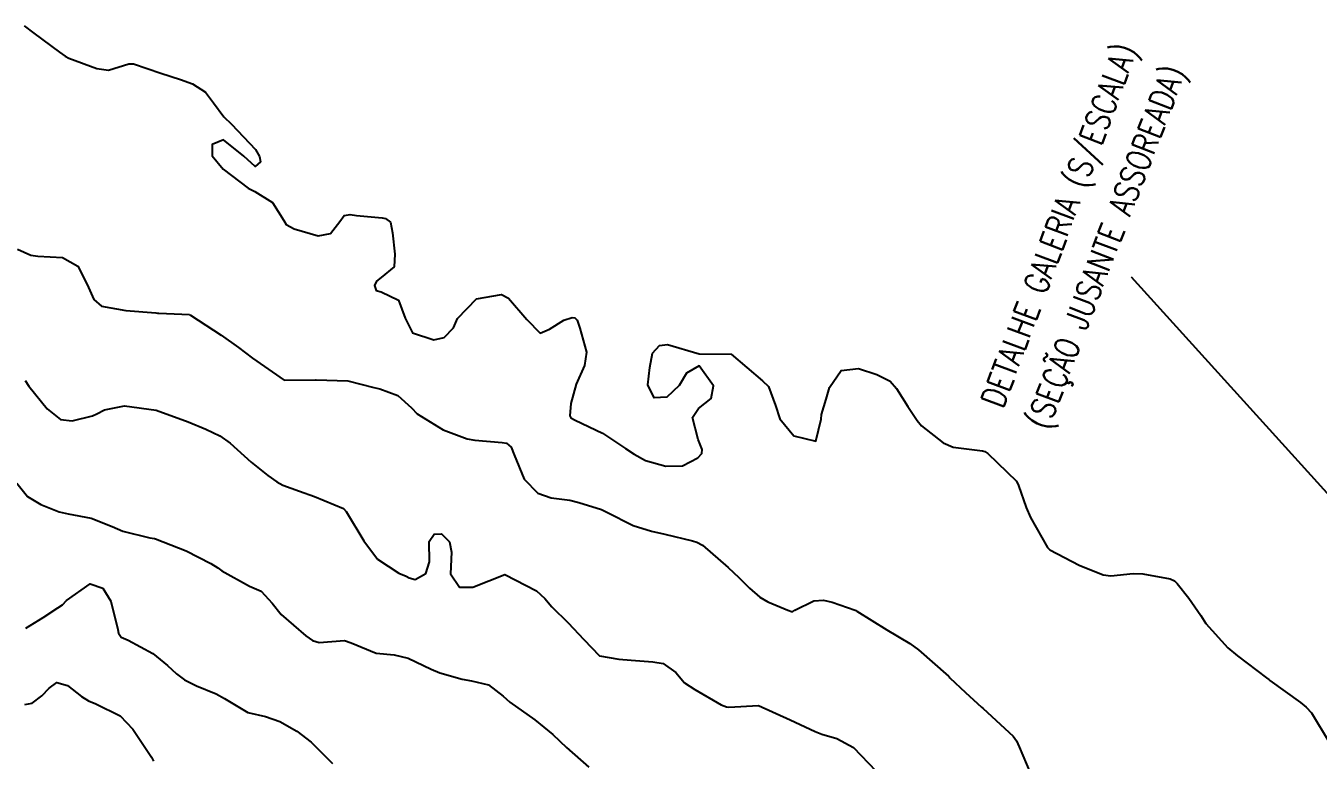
# Model space of a CAD drawing. Header units: metres. Extents: x 318500 to 325275, y 7408834 to 7428799.
# Drawn here: x 320147.4 to 320228.5, y 7412269.1 to 7412315.1 of the extents above; entities that cross this region are included whole.
import ezdxf

# ---------------------------------------------------------------- set-up
doc = ezdxf.new("R2010")
doc.units = ezdxf.units.M
doc.header["$MEASUREMENT"] = 0
doc.linetypes.add('CONTINUO', pattern=[0])
for name, color, linetype in [('Curvas de Nivel 1m', 11, 'Continuous'), ('Curvas de Nivel 5m', 15, 'Continuous'), ('TEXTO', 45, 'Continuous')]:
    doc.layers.add(name, color=color, linetype=linetype)
doc.styles.add('ROMANS', font='romans', dxfattribs={"height": 0.2})

msp = doc.modelspace()

# ---------------------------------------------------------------- linework, layer by layer
at = {"layer": 'Curvas de Nivel 1m', "flags": 128}
for points, elevation in [([(320147.326, 7412315.149), (320147.933, 7412314.692), (320149.548, 7412313.491), (320149.912, 7412313.24), (320150.145, 7412313.116), (320151.901, 7412312.466), (320152.614, 7412312.364), (320153.906, 7412312.775), (320154.195, 7412312.768), (320155.897, 7412312.179), (320157.135, 7412311.778), (320157.887, 7412311.508), (320158.706, 7412310.998), (320159.213, 7412310.33), (320159.865, 7412309.448), (320160.331, 7412308.975), (320161.836, 7412307.388), (320162.086, 7412306.956), (320162.151, 7412306.63), (320161.821, 7412306.33), (320161.12, 7412306.967), (320159.845, 7412308), (320159.131, 7412307.7), (320159.124, 7412306.991), (320159.818, 7412306.165), (320161.38, 7412304.964), (320161.798, 7412304.753), (320162.913, 7412304.065), (320163.616, 7412302.932), (320163.776, 7412302.692), (320164.276, 7412302.419), (320165.766, 7412301.98), (320166.538, 7412302.122), (320167.139, 7412302.886), (320167.409, 7412303.258), (320167.784, 7412303.316), (320168.167, 7412303.258), (320169.783, 7412303.111), (320170, 7412303.064), (320170.303, 7412302.842), (320170.438, 7412302.172), (320170.587, 7412300.837), (320170.549, 7412300.026), (320169.728, 7412299.371), (320169.437, 7412299.142), (320169.307, 7412298.856), (320169.41, 7412298.548), (320169.716, 7412298.464), (320170.816, 7412297.938), (320171.22, 7412296.827), (320171.686, 7412295.894), (320173.019, 7412295.467), (320173.682, 7412295.615), (320174.269, 7412296.213), (320174.508, 7412296.788), (320175.713, 7412298.023), (320177.265, 7412298.296), (320177.713, 7412298.074), (320178.864, 7412296.728), (320179.687, 7412295.884), (320180.275, 7412296.128), (320181.176, 7412296.698), (320181.702, 7412296.859), (320181.861, 7412296.847), (320182.011, 7412296.685), (320182.183, 7412296.192), (320182.608, 7412294.676), (320182.48, 7412293.855), (320181.959, 7412292.685), (320181.628, 7412291.472), (320181.562, 7412290.691), (320181.618, 7412290.566), (320181.882, 7412290.42), (320183.604, 7412289.608), (320185.039, 7412288.646), (320185.585, 7412288.281), (320186.308, 7412287.9), (320187.574, 7412287.534), (320188.617, 7412287.552), (320189.582, 7412288.066), (320189.83, 7412288.334), (320189.848, 7412288.577), (320189.599, 7412289.213), (320189.256, 7412290.585), (320189.626, 7412291.146), (320190.422, 7412291.782), (320190.576, 7412292.571), (320189.659, 7412293.83), (320188.882, 7412293.362), (320188.423, 7412292.598), (320187.633, 7412291.871), (320186.84, 7412291.83), (320186.458, 7412292.628), (320186.565, 7412293.718), (320186.751, 7412294.624), (320187.19, 7412295.105), (320187.678, 7412295.16), (320189.67, 7412294.58), (320191.67, 7412294.56), (320193.645, 7412292.885), (320194.012, 7412292.524), (320194.456, 7412291.346), (320194.722, 7412290.513), (320195.604, 7412289.432), (320196.985, 7412289.1), (320197.31, 7412290.483), (320197.332, 7412290.773), (320197.633, 7412291.747), (320197.852, 7412292.477), (320198.578, 7412293.545), (320199.658, 7412293.669), (320200.809, 7412293.276), (320201.647, 7412292.873), (320202.042, 7412292.416), (320202.754, 7412291.284), (320203.348, 7412290.403), (320203.615, 7412290.075), (320204.979, 7412289), (320205.595, 7412288.73), (320207.435, 7412288.5), (320207.592, 7412288.452), (320207.775, 7412288.338), (320209.564, 7412286.589), (320209.697, 7412286.318), (320210.17, 7412284.934), (320210.439, 7412284.307), (320211.512, 7412282.431), (320211.656, 7412282.288), (320213.496, 7412281.336), (320215.014, 7412280.718), (320215.486, 7412280.663), (320216.895, 7412280.813), (320217.489, 7412280.793), (320219.203, 7412280.466), (320219.482, 7412280.338), (320219.653, 7412280.178), (320220.379, 7412279.263), (320221.128, 7412278.163), (320221.453, 7412277.672), (320222.832, 7412276.139), (320223.423, 7412275.635), (320225.242, 7412274.263), (320225.401, 7412274.147), (320225.465, 7412274.099), (320227.386, 7412272.712), (320227.739, 7412272.43), (320228.076, 7412272.07), (320229.177, 7412270.229)], 717), ([(320146.917, 7412301.153), (320147.744, 7412300.759), (320148.184, 7412300.695), (320149.742, 7412300.618), (320150.697, 7412300.068), (320151.209, 7412299.098), (320151.363, 7412298.742), (320151.709, 7412297.989), (320152.185, 7412297.563), (320153.702, 7412297.297), (320155.588, 7412297.155), (320155.701, 7412297.137), (320155.788, 7412297.126), (320157.7, 7412297.04), (320157.725, 7412297.034), (320157.756, 7412297.009), (320159.681, 7412295.743), (320160.783, 7412294.969), (320161.66, 7412294.306), (320163.64, 7412292.93), (320165.597, 7412292.945), (320165.641, 7412292.946), (320167.64, 7412292.88), (320169.258, 7412292.477), (320169.635, 7412292.388), (320170.76, 7412291.962), (320171.624, 7412291.184), (320171.992, 7412290.816), (320173.605, 7412289.807), (320175.126, 7412289.248), (320175.596, 7412289.161), (320177.316, 7412289.023), (320177.593, 7412288.973), (320177.87, 7412288.737), (320178.066, 7412288.252), (320178.683, 7412286.729), (320179.551, 7412285.846), (320180.388, 7412285.547), (320181.547, 7412285.401), (320182.128, 7412285.263), (320183.541, 7412284.81), (320183.873, 7412284.657), (320185.528, 7412283.812), (320186.679, 7412283.467), (320187.52, 7412283.267), (320189.251, 7412282.847), (320189.513, 7412282.77), (320189.883, 7412282.576), (320191.489, 7412281.179), (320192.157, 7412280.55), (320192.824, 7412279.89), (320193.468, 7412279.315), (320193.965, 7412279.022), (320195.232, 7412278.503), (320195.459, 7412278.422), (320195.534, 7412278.424), (320195.666, 7412278.498), (320196.867, 7412279.085), (320197.467, 7412279.135), (320198.002, 7412279.008), (320199.461, 7412278.503), (320199.493, 7412278.482), (320199.55, 7412278.449), (320201.443, 7412277.272), (320202.87, 7412276.406), (320203.424, 7412276.014), (320205.298, 7412274.372), (320205.345, 7412274.317), (320205.399, 7412274.263), (320206.38, 7412273.345), (320207.381, 7412272.427), (320207.48, 7412272.339), (320209.354, 7412270.604), (320209.576, 7412270.317), (320209.732, 7412269.927), (320210.433, 7412268.299)], 718), ([(320147.4, 7412292.906), (320147.634, 7412292.55), (320148.777, 7412291.128), (320149.61, 7412290.46), (320150.338, 7412290.38), (320151.614, 7412290.688), (320151.891, 7412290.81), (320152.365, 7412291.079), (320153.623, 7412291.322), (320155.62, 7412291.04), (320157.61, 7412290.323), (320158.733, 7412289.863), (320159.597, 7412289.434), (320160.264, 7412288.973), (320161.572, 7412287.793), (320162.626, 7412286.944), (320163.18, 7412286.56), (320163.554, 7412286.35), (320164.605, 7412285.968), (320165.547, 7412285.629), (320167.352, 7412284.882), (320167.537, 7412284.7), (320168.637, 7412282.863), (320169.493, 7412281.709), (320170.825, 7412280.83), (320171.283, 7412280.628), (320171.477, 7412280.533), (320171.854, 7412280.438), (320172.53, 7412280.81), (320172.756, 7412281.542), (320172.736, 7412282.808), (320173.041, 7412283.281), (320173.517, 7412283.282), (320174.005, 7412282.793), (320174.144, 7412282.147), (320174.075, 7412280.791), (320174.635, 7412279.946), (320175.472, 7412279.954), (320177.48, 7412280.74), (320179.47, 7412279.725), (320179.989, 7412279.236), (320180.429, 7412278.705), (320181.445, 7412277.713), (320182.441, 7412276.675), (320183.415, 7412275.634), (320184.637, 7412275.422), (320185.411, 7412275.369), (320186.766, 7412275.263), (320187.408, 7412275.156), (320188.213, 7412274.598), (320188.744, 7412273.941), (320189.389, 7412273.529), (320191.057, 7412272.563), (320191.378, 7412272.436), (320191.523, 7412272.413), (320193.38, 7412272.53), (320195.367, 7412271.629), (320196.946, 7412270.894), (320197.354, 7412270.737), (320198.292, 7412270.466), (320199.342, 7412269.899), (320200.756, 7412268.428)], 719), ([(320147.434, 7412277.379), (320148.526, 7412278.047), (320149.453, 7412278.661), (320149.74, 7412278.832), (320149.989, 7412279.112), (320151.471, 7412280.161), (320152.266, 7412279.876), (320152.77, 7412279.07), (320153.212, 7412277.284), (320153.256, 7412277.063), (320153.426, 7412276.821), (320153.861, 7412276.618), (320155.411, 7412275.793), (320156.328, 7412275.026), (320156.892, 7412274.514), (320157.391, 7412274.135), (320158.14, 7412273.751), (320159.383, 7412273.254), (320159.896, 7412272.975), (320161.367, 7412272.096), (320162.46, 7412271.847), (320163.359, 7412271.529), (320164.429, 7412270.914), (320165.34, 7412270.234), (320166.672, 7412268.88)], 721), ([(320147.372, 7412272.589), (320147.841, 7412272.665), (320148.441, 7412273.129), (320148.904, 7412273.606), (320149.389, 7412273.975), (320150.047, 7412273.771), (320150.928, 7412273.097), (320151.376, 7412272.817), (320151.825, 7412272.632), (320153.362, 7412271.884), (320154.159, 7412271.048), (320155.324, 7412269.289), (320155.448, 7412269.029)], 722)]:
    msp.add_lwpolyline(points, dxfattribs=dict(at, elevation=elevation))
at = {"layer": 'Curvas de Nivel 5m', "elevation": 720, "flags": 128}
msp.add_lwpolyline([(320146.866, 7412286.463), (320147.545, 7412285.638), (320148.373, 7412285.132), (320149.533, 7412284.668), (320150.095, 7412284.549), (320151.528, 7412284.283), (320152.848, 7412283.742), (320153.516, 7412283.46), (320155.22, 7412283.043), (320155.509, 7412282.992), (320155.566, 7412282.983), (320157.498, 7412282.228), (320159.049, 7412281.424), (320159.483, 7412281.161), (320159.724, 7412280.978), (320161.471, 7412280.015), (320162.208, 7412279.69), (320162.896, 7412278.938), (320163.45, 7412278.239), (320164.999, 7412276.906), (320165.426, 7412276.605), (320165.839, 7412276.481), (320167.426, 7412276.598), (320167.849, 7412276.449), (320169.415, 7412275.817), (320170.547, 7412275.699), (320171.41, 7412275.486), (320172.858, 7412274.805), (320173.398, 7412274.58), (320174.794, 7412274.179), (320175.393, 7412274.073), (320176.457, 7412273.82), (320177.384, 7412273.118), (320177.796, 7412272.736), (320179.364, 7412271.629), (320180.481, 7412270.703), (320181.338, 7412269.889), (320182.75, 7412268.669)], dxfattribs=at)
at = {"layer": 'TEXTO', "linetype": 'CONTINUO'}
msp.add_polyline3d([(320237.506, 7412276.523, 0), (320216.776, 7412299.384, 0)], dxfattribs=at)

# ---------------------------------------------------------------- texts
at = {"layer": 'TEXTO', "style": 'ROMANS', "width": 0.8}
for s, rotation, p in [('DETALHE GALERIA (S/ESCALA)', 69.50781, (320208.71, 7412291.092)), ('(SEÇÃO JUSANTE ASSOREADA)', 69, (320211.528, 7412289.741))]:
    msp.add_text(s, height=1.5, rotation=rotation, dxfattribs=at).set_placement(p)

doc.saveas('drawing.dxf')
